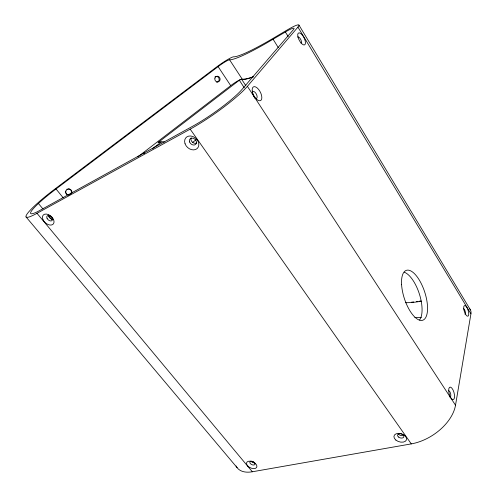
<?xml version="1.0" encoding="UTF-8"?>
<svg xmlns="http://www.w3.org/2000/svg" width="497" height="497" viewBox="0 0 497 497"><rect width="100%" height="100%" fill="white"/><g stroke="black" fill="none" stroke-linecap="round" stroke-linejoin="round"><path stroke-width="0.75" d="M236.069 465.975A35.809 18.985 -41.5 0 0 252.346 471.765L411.28 443.896A40.723 25.49 -32.9 0 0 455.519 405.229L470.932 313.837A18.265 9.822 -28.8 0 0 469.64 308.755M297.933 27.111A21.651 2.752 -34.1 0 0 287.198 29.982L274.953 37.25A86.261 9.561 -34 0 1 234.36 56.813L233.658 56.813A15.109 1.746 -34.8 0 0 216.593 66.996L52.707 190.693A42.313 5.281 -36.6 0 0 27.118 213.958A42.313 5.281 -36.6 0 0 37.008 213.312L190.183 129.152A49.476 7.498 -34.9 0 0 247.4 86.323L297.933 27.111L470.932 313.837M192.451 142.558L196.122 139.707M152.293 148.858L160.606 142.471A3.939 3.777 74.4 0 1 164.364 142.061M137.775 156.884L231.956 84.707A9.847 1.429 -34.6 0 1 241.759 79.129L242.946 79.216A90.535 12.605 -33.6 0 0 253.712 76.575M143.391 153.797L144.621 152.859A3.908 3.783 71 0 0 144.242 153.188M160.606 142.471L158.121 142.496L239.38 80.179A9.281 1.348 -34.6 0 1 241.325 79.458L245.276 79.253A91.119 12.692 -33.6 0 0 253.321 76.898M56.043 188.978L53.676 190.773A36.579 4.566 -36.6 0 0 38.014 211.418L192.948 126.083A42.779 6.48 -34.9 0 0 242.151 89.261L293.752 29.242A15.792 2.007 -34.1 0 0 293.454 28.186L292.832 28.304A15.792 2.007 -34.1 0 0 287.055 31.007L265.454 43.699A91.572 10.157 -34 0 1 230.273 59.795L229.154 59.839A9.959 1.149 -34.8 0 0 219.376 65.672L56.043 188.978L63.194 197.818M26.043 216.934L237.137 467.689M37.008 213.312L252.346 471.765M38.443 203.509L42.866 208.858M48.271 215.394L51.713 219.55M190.183 129.152L411.28 443.896M218.108 66.61L230.707 85.639M241.741 79.439L245.928 85.838M239.33 80.21L244.325 87.832M247.4 86.323L455.519 405.229M229.571 59.777L242.194 79.11M273.108 39.251L278.332 47.669M285.371 31.982L288.192 36.585M298.977 25.136L470.386 309.817M463.477 308.786A2.789 0.994 72.3 0 1 465.242 311.532A2.789 0.994 72.3 0 1 464.894 314.135M448.542 390.704A3.218 1.261 75 0 1 450.617 393.786A3.218 1.261 75 0 1 449.984 396.948M449.692 396.854A3.218 1.261 75 0 1 449.543 396.761M297.908 37.169A3.342 1.361 62.9 0 1 300.685 39.412A3.342 1.361 62.9 0 1 300.989 43.084M252.302 93.312A3.858 1.851 62.6 0 1 254.421 91.827A3.858 1.851 62.6 0 1 257.104 96.437A3.858 1.851 62.6 0 1 255.178 98.263M254.93 98.108A3.858 1.851 62.6 0 1 254.675 97.915M67.971 188.891A3.044 2.957 16.6 0 1 70.947 193.501M70.754 193.749A3.044 2.957 16.6 0 1 70.301 194.178M69.766 194.501A3.044 2.957 16.6 0 1 69.474 194.619M68.866 194.762A3.044 2.957 16.6 0 1 65.852 193.383M65.474 192.525A3.044 2.957 16.6 0 1 65.486 190.991M66.784 189.301A3.044 2.957 16.6 0 1 67.064 189.152M215.425 76.656A2.883 2.628 75.4 0 1 219.109 78.799A2.883 2.628 75.4 0 1 216.568 82.173M214.946 76.936A2.883 2.628 75.4 0 1 215.176 76.78M253.52 461.899A2.777 1.615 25 0 1 254.309 464.888A2.777 1.615 25 0 1 250.097 463.216A2.777 1.615 25 0 1 252.184 461.365M252.457 461.44A2.777 1.615 25 0 1 253.265 461.756M158.121 142.496A3.895 3.734 73.6 0 1 161.382 141.912M53.042 219.171A3.349 2.181 41.6 0 1 49.899 218.04A3.349 2.181 41.6 0 1 48.544 215.046M68.971 194.973A3.05 2.97 16.5 0 1 65.834 191.469A3.05 2.97 16.5 0 1 69.953 189.251A3.05 2.97 16.5 0 1 71.375 193.681M196.638 142.974A3.883 3.069 42.5 0 1 192.345 142.08A3.883 3.069 42.5 0 1 191.146 137.874M252.625 94.424A3.846 1.864 62.6 0 1 252.855 94.728M253.29 95.387A3.846 1.864 62.6 0 1 253.482 95.741M253.656 96.101A3.846 1.864 62.6 0 1 253.942 96.834M421.369 317.428A78.483 37.567 -28.5 0 1 414.827 317.49M420.847 300.971A79.222 36.25 -29 0 1 419.375 301.219M417.927 301.443A79.222 36.25 -29 0 1 416.498 301.642M413.684 301.965A79.222 36.25 -29 0 1 411.628 302.145M421.425 301.182A79.731 36.48 -29 0 1 405.546 302.698M254.644 462.844A2.771 1.615 25 0 1 250.979 460.986M403.781 435.235A3.249 2.075 17.5 0 1 400.7 435.478A3.249 2.075 17.5 0 1 398.246 433.552M404.378 272.275A26.136 10.797 71.9 0 1 419.406 294.069A26.136 10.797 71.9 0 1 419.555 320M463.726 308.625A5.585 1.982 72.3 0 0 467.87 316.235A5.585 1.982 72.3 0 0 467.081 307.842A5.585 1.982 72.3 0 0 463.726 308.625M448.667 390.611A6.455 2.516 74.9 0 0 453.214 399.6A6.455 2.516 74.9 0 0 452.966 389.834A6.455 2.516 74.9 0 0 448.667 390.611M297.933 36.821A6.697 2.709 62.9 0 0 304.562 44.879A6.697 2.709 62.9 0 0 302.238 34.952A6.697 2.709 62.9 0 0 297.933 36.821M252.277 91.081A7.735 3.69 62.7 0 0 260.217 100.717A7.735 3.69 62.7 0 0 258.546 89.348A7.735 3.69 62.7 0 0 252.277 91.081M247.792 466.024A5.566 3.224 25.1 0 0 256.663 467.416A5.566 3.224 25.1 0 0 250.681 461.222A5.566 3.224 25.1 0 0 247.792 466.024M395.867 440.075A6.542 4.144 17.5 0 0 406.447 439.938A6.542 4.144 17.5 0 0 398.488 433.384A6.542 4.144 17.5 0 0 395.867 440.075M398.519 437.031A3.262 2.075 17.5 0 0 403.794 436.944A3.262 2.075 17.5 0 0 399.818 433.676A3.262 2.075 17.5 0 0 398.519 437.031M185.058 143.763A7.822 6.15 42.4 0 0 197.21 148.51A7.822 6.15 42.4 0 0 192.911 136.538A7.822 6.15 42.4 0 0 185.058 143.763M189.612 141.999A3.901 3.069 42.4 0 0 195.669 144.347A3.901 3.069 42.4 0 0 193.513 138.377A3.901 3.069 42.4 0 0 189.612 141.999M43.115 219.991A6.741 4.361 41.4 0 0 53.185 224.135A6.741 4.361 41.4 0 0 48.395 214.586A6.741 4.361 41.4 0 0 43.115 219.991M47.097 218.413A3.361 2.181 41.5 0 0 52.123 220.469A3.361 2.181 41.5 0 0 49.725 215.704A3.361 2.181 41.5 0 0 47.097 218.413M214.915 78.11A2.889 2.634 75.5 0 0 218.034 81.906A2.889 2.634 75.5 0 0 219.394 77.221A2.889 2.634 75.5 0 0 214.915 78.11M401.595 284.706A26.26 10.679 71.9 0 0 422.27 320.366A26.26 10.679 71.9 0 0 419.76 280.799A26.26 10.679 71.9 0 0 401.595 284.706"/></g></svg>
